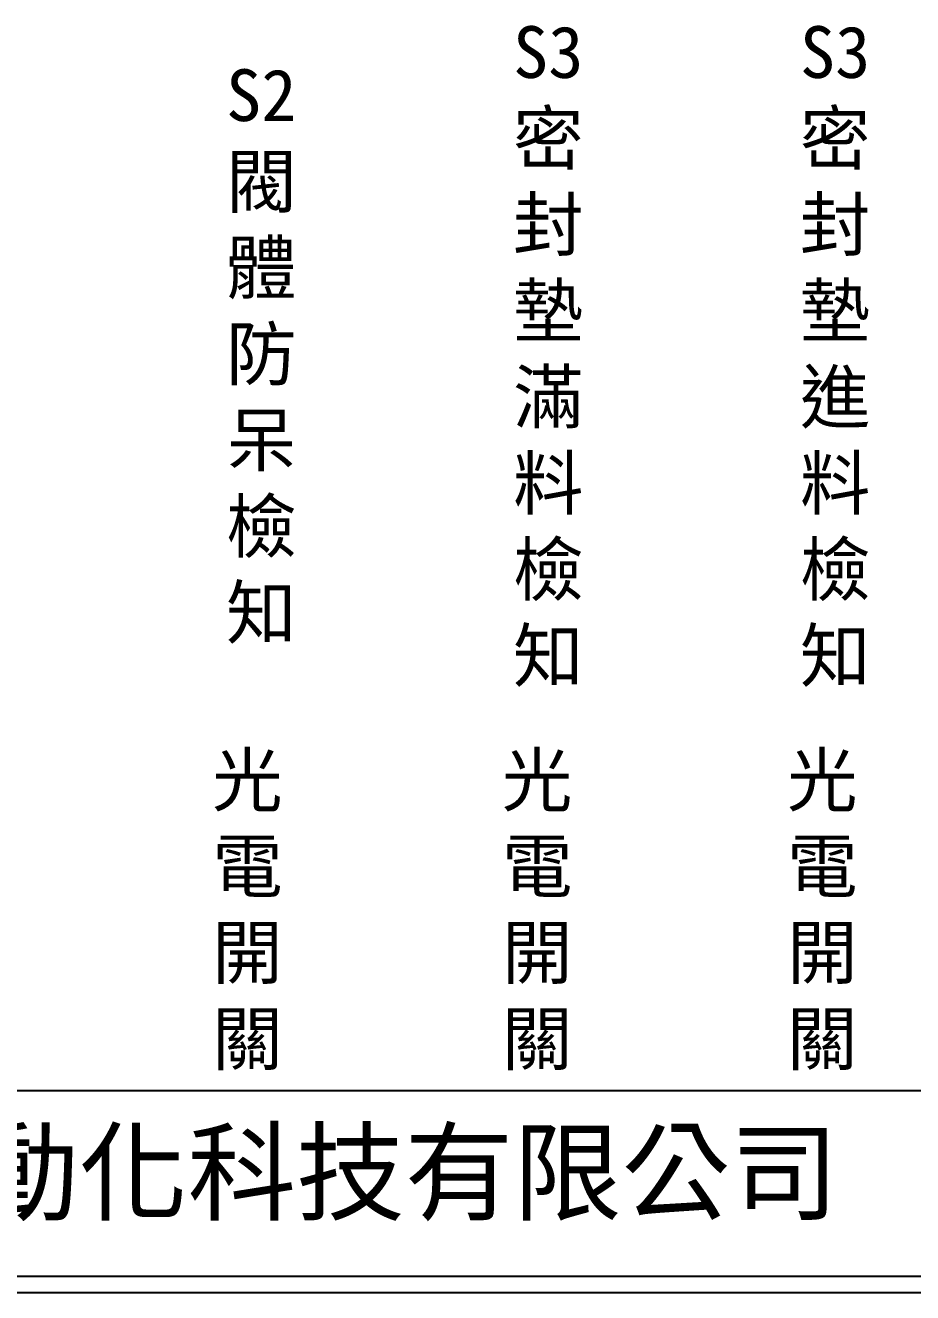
# Model space of a CAD drawing. Extents: x 325 to 612, y 3 to 207.
# Drawn here: x 392.6 to 459.5, y 3 to 98.6 of the extents above; entities that cross this region are included whole.
import ezdxf

# ---------------------------------------------------------------- set-up
doc = ezdxf.new("R2010")
doc.units = 0
doc.layers.add('圖框層', color=7, linetype='CONTINUOUS')
doc.layers.add('標尺寸層', color=3, linetype='CONTINUOUS')
doc.styles.add('CNS', font='romanc.shx', dxfattribs={"bigfont": 'chineset.shx'})
doc.styles.add('STSL', font='kaiu.ttf')

msp = doc.modelspace()

# ---------------------------------------------------------------- linework, layer by layer
at = {"layer": '圖框層', "color": 7}
for p, q in [((326.569, 18.25), (611.07, 18.25)), ((326.569, 4.25), (611.07, 4.25)), ((325.319, 3), (612.319, 3))]:
    msp.add_line(p, q, dxfattribs=at)

# ---------------------------------------------------------------- texts
at = {"layer": '圖框層', "color": 4, "style": 'STSL'}
msp.add_text('泓陞自動化科技有限公司', height=6, dxfattribs=at).set_placement((363.923, 9.076))
at = {"layer": '標尺寸層', "color": 7, "char_height": 3.9, "width": 4.96081, "attachment_point": 5, "style": 'CNS'}
for s, insert in [('{\\fDFKai-SB|b0|i0|c136|p65;S3密封墊滿料檢知}', (432.041, 73.584)), ('{\\fDFKai-SB|b0|i0|c136|p65;S3密封墊進料檢知}', (453.679, 73.584)), ('{\\fDFKai-SB|b0|i0|c136|p65;S2閥體防呆檢知}', (410.402, 73.584)), ('{\\fDFKai-SB|b0|i0|c136|p65;光電開關}', (409.355, 31.684)), ('{\\fDFKai-SB|b0|i0|c136|p65;光電開關}', (431.208, 31.684)), ('{\\fDFKai-SB|b0|i0|c136|p65;光電開關}', (452.708, 31.684))]:
    msp.add_mtext(s, dxfattribs=dict(at, insert=insert))

doc.saveas('drawing.dxf')
